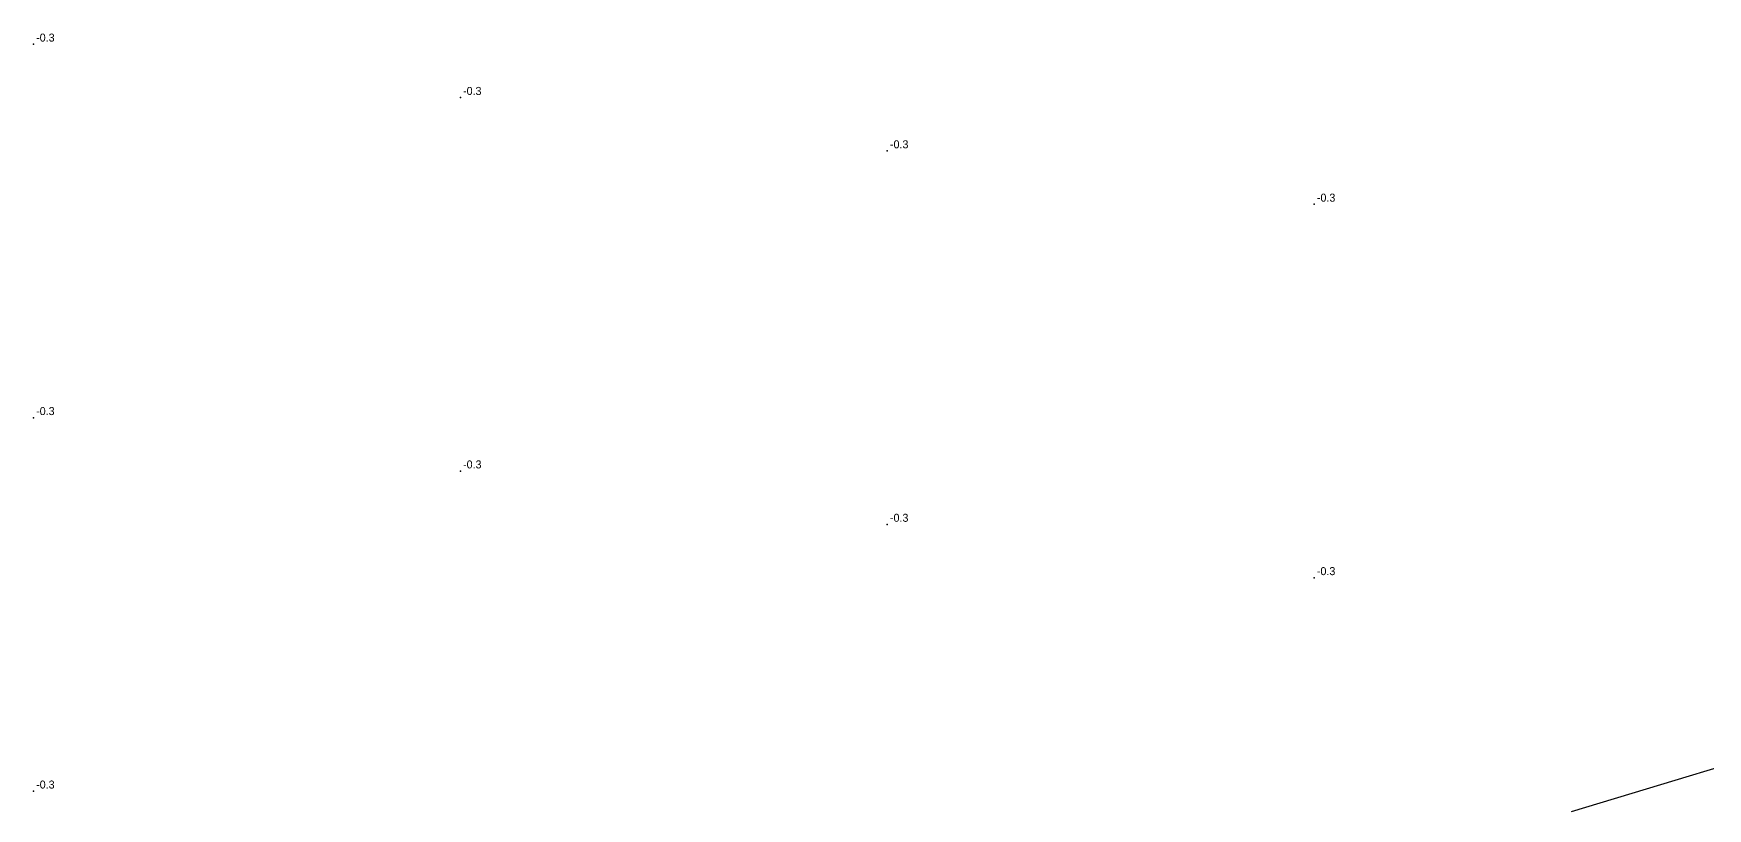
# Model space of a CAD drawing. Extents: x 0 to 630, y 0 to 432.
# Drawn here: x 0 to 313.7, y 276.8 to 422 of the extents above; entities that cross this region are included whole.
import ezdxf

# ---------------------------------------------------------------- set-up
doc = ezdxf.new("R2010")
doc.units = 0
doc.layers.add('PARCELLE', color=1, linetype='CONTINUOUS')
doc.layers.add('POINTS_COTES', color=3, linetype='CONTINUOUS')

msp = doc.modelspace()

# ---------------------------------------------------------------- linework, layer by layer
at = {"layer": 'PARCELLE'}
msp.add_polyline3d([(288.206, 276.168, 0), (335.741, 290.543, 0)], dxfattribs=at)
at = {"layer": 'POINTS_COTES'}
for p in [(0, 420, -0.27), (80.001, 410, -0.27), (160.002, 400, -0.27), (240.002, 390, -0.27), (0, 350, -0.27), (80.001, 340, -0.27), (160.002, 330, -0.27), (240.002, 320, -0.27), (0, 280, -0.27)]:
    msp.add_point(p, dxfattribs=at)

# ---------------------------------------------------------------- texts
for p in [(0.5, 420.5), (80.501, 410.5), (160.502, 400.5), (240.502, 390.5), (0.5, 350.5), (80.501, 340.5), (160.502, 330.5), (240.502, 320.5), (0.5, 280.5)]:
    msp.add_text('-0.3', height=1.5, dxfattribs=at).set_placement(p)

doc.saveas('drawing.dxf')
